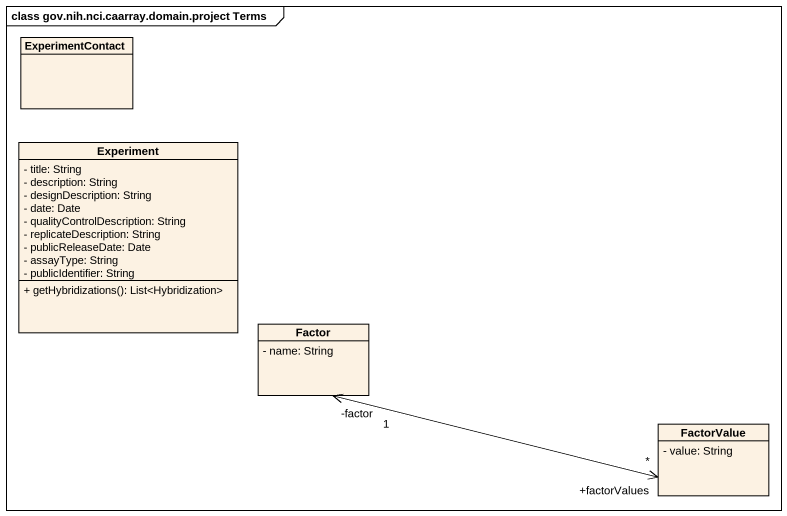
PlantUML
@startuml
mainframe class gov.nih.nci.caarray.domain.project Terms
hide circle
hide empty members
skinparam classAttributeIconSize 0
class ExperimentContact
class Experiment {
  - title: String
  - description: String
  - designDescription: String
  - date: Date
  - qualityControlDescription: String
  - replicateDescription: String
  - publicReleaseDate: Date
  - assayType: String
  - publicIdentifier: String
  + getHybridizations(): List<Hybridization>
}
class Factor {
  - name: String
}
class FactorValue {
  - value: String
}
FactorValue "+factorValues\n*" <-left-> "-factor\n1" Factor
@enduml
